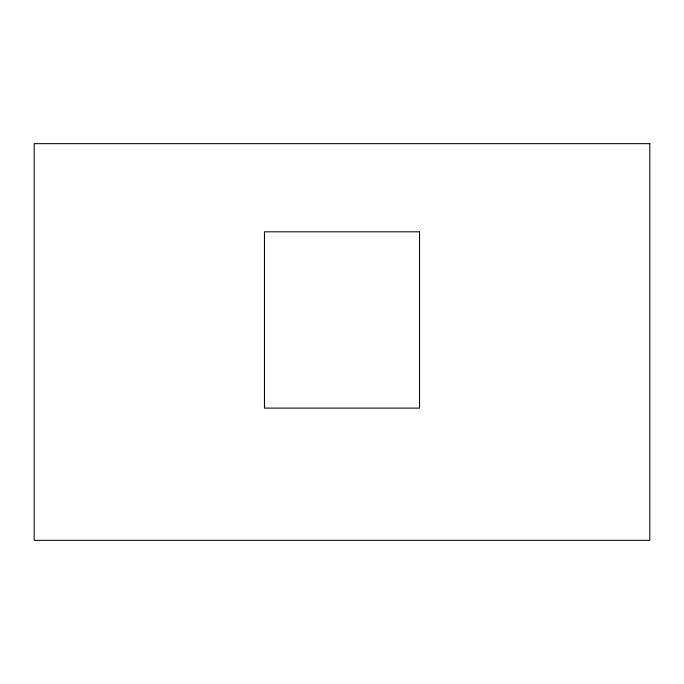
<?xml version="1.0" encoding="UTF-8"?>
<svg xmlns="http://www.w3.org/2000/svg" width="684" height="684" viewBox="0 0 684 684"><rect width="100%" height="100%" fill="white"/><g stroke="black" fill="none" stroke-linecap="round" stroke-linejoin="round"><path stroke-width="1.03" d="M649.8 143.657L34.2 143.657L34.2 540.343L649.8 540.343L649.8 143.657M419.54 231.808L264.46 231.808L264.46 408.117L419.54 408.117L419.54 231.808"/></g></svg>
